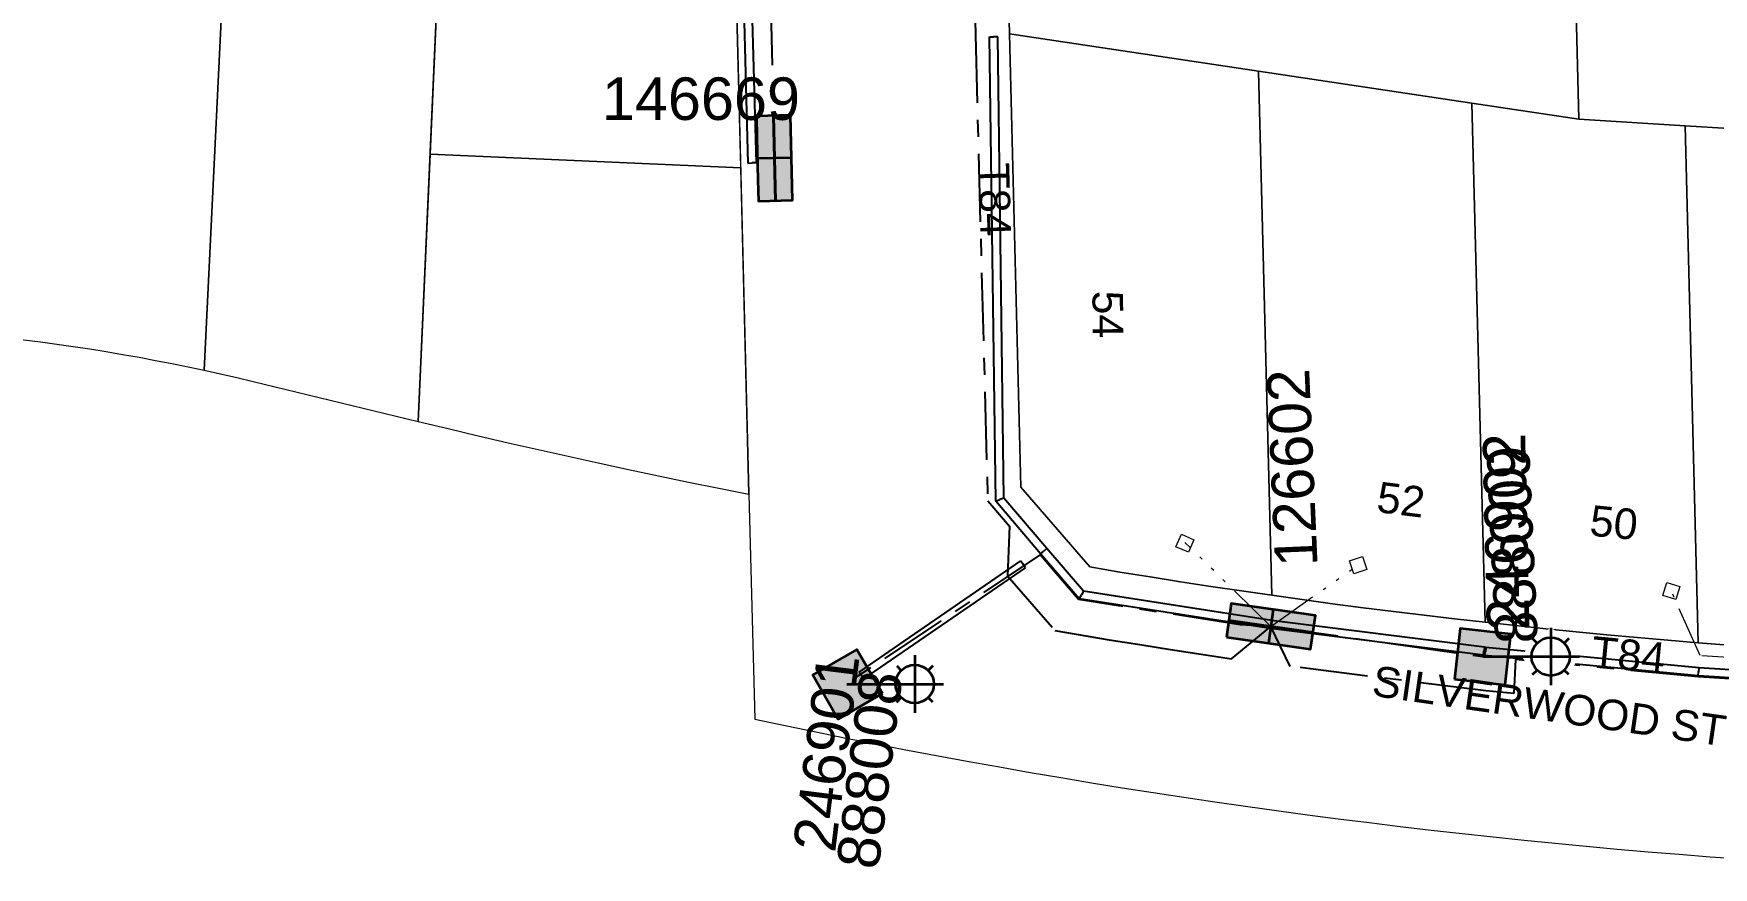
# Model space of a CAD drawing. Header units: metres. Extents: x 293418 to 294566, y 6233478 to 6234177.
# Drawn here: x 293777.7 to 293876.5, y 6233478.2 to 6233527.3 of the extents above; entities that cross this region are included whole.
import ezdxf
from ezdxf.enums import TextEntityAlignment as Align

# ---------------------------------------------------------------- set-up
doc = ezdxf.new("R2010")
doc.units = ezdxf.units.M
doc.linetypes.add('Cable Exist UG', pattern=[7, 4, -1, 1, -1])
doc.linetypes.add('PHANTOMX2', pattern=[6.6, 3, -0.75, 0.2, -0.75, 0.2, -0.75, 0.2, -0.75])
doc.layers.get('0').update_dxf_attribs({"color": 6})
for name, color, linetype, lineweight in [('_User_LV_Exist', 5, 'Continuous', 35), ('Cadastre Land Parcels_SP_EXT', 118, 'Continuous', 15), ('Cadastre Roads_SP_EXT', 218, 'Continuous', 15), ('Mains_LV_EXT', 163, 'Continuous', 25), ('Mains_LV_SL_EXT', 135, 'Continuous', 25), ('Services_SP_EXT', 42, 'PHANTOMX2', 20)]:
    doc.layers.add(name, color=color, linetype=linetype, lineweight=lineweight)
for name, color, linetype in [('Duct_SP_EXT', 30, 'Continuous'), ('Equip_SP_SL_EXT', 7, 'Continuous'), ('SupportsUG_SP_LV_EXT', 7, 'Continuous'), ('SupportsUG_SP_LV_SL_EXT', 7, 'Continuous')]:
    doc.layers.add(name, color=color, linetype=linetype)
doc.layers.add('Features_HIDE', color=1, linetype='Continuous', plot=False)
doc.styles.add('COLUMN_LABEL', font='arial.ttf', dxfattribs={"height": 2})
doc.styles.add('iecARIAL', font='arial.ttf', dxfattribs={"height": 2})
doc.styles.add('POLE_LABEL', font='arial.ttf', dxfattribs={"height": 2})
doc.styles.add('SL_LABEL', font='arial.ttf', dxfattribs={"height": 2})
doc.styles.get("Standard").update_dxf_attribs({"font": 'arial.ttf'})

# ---------------------------------------------------------------- blocks, each defined once
blk = doc.blocks.new('SL_LANTERN_EXT')
at = {"flags": 9}
for tag, p in [('LRATECODE', (-7.4, 0)), ('LOUTREACHVOCAB', (-7.2, 0)), ('LOUTREACH', (-7, 0)), ('LANTNUMBER', (-6.6, 0)), ('LNEW', (-6.4, 0)), ('LMASTVOCAB', (-6.2, 0)), ('LMAST', (-6, 0)), ('LLAMPVOCAB', (-5.8, 0)), ('LLAMP', (-5.6, 0)), ('LEXIST', (-5.4, 0)), ('LCHARGE3PERCENT', (-5.2, 0)), ('LCHARGE3', (-5, 0)), ('LCHARGE2PERCENT', (-4.8, 0)), ('LCHARGE2', (-4.6, 0)), ('LCHARGE1PERCENT', (-4.4, 0)), ('LCHARGE1', (-4.2, 0)), ('LCATEGORY', (-4, 0)), ('LBRACKETVOCAB', (-3.8, 0)), ('LBRACKET', (-3.6, 0)), ('LKINGHEIGHT', (-3.4, 0)), ('CREPLACE', (-3.2, 0)), ('CREMOVE', (-3, 0)), ('CNUMBER', (-2.8, 0)), ('CNEW', (-2.6, 0)), ('CEXIST', (-2.4, 0)), ('USAGE', (-2.2, 0)), ('STATE', (-2, 0)), ('OWNED_BY', (-1.8, 0)), ('ORIENTATION', (-1.6, 0)), ('OPERATING_VOLTAGE', (-1.4, 0)), ('NO_PHASES', (-1.2, 0)), ('LANTERN_TYPE', (-1, 0)), ('LANTERN_PURPOSE', (-0.8, 0)), ('CONTROL_TYPE', (-0.6, 0)), ('CONSTRUCTED_VOLTAGE', (-0.4, 0))]:
    blk.add_attdef(tag, text='', height=0.001, rotation=270, dxfattribs=at).set_placement(p, align=Align.MIDDLE_LEFT)
at = {"style": 'SL_LABEL', "flags": 9}
blk.add_attdef('STREET_CODE', text='', height=0.001, rotation=270, dxfattribs=at).set_placement((0.001, 0), align=Align.MIDDLE_LEFT)
at = {"flags": 1}
blk.add_attdef('Z', (0, 0), '', height=0.001, rotation=270, dxfattribs=at)
at = {"width": 0.9}
blk.add_attdef('LNUMBER', text='', height=1, dxfattribs=at).set_placement((7, -1), align=Align.MIDDLE_LEFT)
at = {"flags": 9}
for tag, p in [('LREMOVE', (0, -7.6)), ('LREPLACE', (0, -7.8)), ('LTYPE', (0, -8)), ('LTYPEVOCAB', (0, -8.2)), ('LEGEND', (0, -8.4)), ('SUBURB', (0, -8.6)), ('STREETNAME', (0, -8.8)), ('LOCATION', (0, -9)), ('NOTES', (0, -9.2)), ('MAINTAINED_BY', (0, -9.863))]:
    blk.add_attdef(tag, text='', height=0.001, dxfattribs=at).set_placement(p, align=Align.MIDDLE_LEFT)
blk.add_attdef('OPERATED_BY', (0, -9.607), '', height=0.001, dxfattribs=at)
at = {"layer": 'Features_HIDE', "width": 0.9}
blk.add_attdef('ASSET_NUM', text='', height=1, dxfattribs=at).set_placement((7, 1), align=Align.MIDDLE_LEFT)
blk.add_wipeout([(5.688, 0), (5.061, -1.061), (4, -1.688), (2.939, -1.061), (2.313, 0), (2.939, 1.061), (4, 1.687), (5.061, 1.061)])
for p, q in [((2.939, 1.061), (3.205, 0.795)), ((4, 1.687), (4, 0)), ((5.061, 1.061), (4.795, 0.795)), ((0, 0), (4, 0)), ((2.939, -1.061), (3.205, -0.795)), ((4, 0), (5.688, 0)), ((4, 0), (4, -1.688)), ((5.061, -1.061), (4.795, -0.795))]:
    blk.add_line(p, q)
blk.add_circle((4, 0), 1.125)
blk = doc.blocks.new('CCP_EXT')
at = {"flags": 9}
for tag, p in [('STATE', (0, -1.8)), ('USAGE', (0, -1.2)), ('LEGEND', (0, -1.4)), ('LIFE_SUPPORT', (0, -1.6)), ('NOTES', (0, -2))]:
    blk.add_attdef(tag, text='', height=0.2, dxfattribs=at).set_placement(p, align=Align.MIDDLE_LEFT)
blk.add_wipeout([(0, 0.566), (0.566, 0), (0, -0.566), (-0.566, 0)])
blk.add_lwpolyline([(-0.566, 0), (0, 0.566), (0.566, 0), (0, -0.566), (-0.566, 0)])
at = {"flags": 1}
blk.add_attdef('Z', (0, 0), '', height=0.2, dxfattribs=at)
at = {"flags": 9}
for tag, p in [('CCP_TYPE', (0, 0)), ('OPERATING_VOLTAGE', (0, -0.6)), ('ORIENTATION', (0, -0.8)), ('OWNED_BY', (0, -1)), ('CONSTRUCTED_VOLTAGE', (0, -0.2)), ('NO_PHASES', (0, -0.4))]:
    blk.add_attdef(tag, text='', height=0.2, dxfattribs=at).set_placement(p, align=Align.MIDDLE_LEFT)
blk = doc.blocks.new('PILLAR_EXT')
blk.add_hatch(color=256).paths.add_polyline_path([(-2.5, 1), (-2.5, -1), (2.5, -1), (2.5, 1)])
for p, q in [((0, 1), (0, -1)), ((-2.5, 0), (2.5, 0))]:
    blk.add_line(p, q)
at = {"ltscale": 10}
blk.add_line((2.5, 0), (-2.5, 0), dxfattribs=at)
blk.add_lwpolyline([(-2.5, -1), (-1.25, -1), (1.25, -1), (2.5, -1), (2.5, 1), (-2.5, 1)], close=True)
at = {"width": 0.9, "flags": 8}
blk.add_attdef('ASSET_NUM', text='', height=2, rotation=90, dxfattribs=at).set_placement((-2, 4), align=Align.MIDDLE_LEFT)
for tag, p, flags in [('OWNED_BY', (0, -0.2), 9), ('STATE', (0, -0.4), 9), ('SUPPORT_TYPE', (0, -0.6), 9), ('USAGE', (0, -0.8), 9), ('LEGEND', (0, -1), 9), ('STREETNAME', (0, -1.8), 9), ('SUBURB', (0, -2), 1), ('LOCATION', (0, -1.2), 9), ('NOTES', (0, -1.4), 9), ('PARENT', (0, -1.6), 9)]:
    blk.add_attdef(tag, p, '', height=0.2, dxfattribs=dict(flags=flags))
blk = doc.blocks.new('COLUMN_EXT')
blk.add_hatch(color=256).paths.add_polyline_path([(1.5, -1.5), (1.5, 1.5), (-1.5, 1.5), (-1.5, -1.5)])
blk.add_lwpolyline([(1.5, 1.5), (-1.5, 1.5), (-1.5, -1.5), (1.5, -1.5)], close=True)
at = {"flags": 9}
for tag, p in [('NOTES', (-1.813, 2)), ('STREETNAME', (-1.813, 1.6)), ('LOCATION', (-1.813, 1.4)), ('SUBURB', (-1.813, 1.8)), ('LEGEND', (-1.813, 1.2)), ('USAGE', (-1.813, 1)), ('COLUMN_TYPE', (-1.813, 0.4)), ('OWNED_BY', (-1.813, 0.6)), ('STATE', (-1.813, 0.8))]:
    blk.add_attdef(tag, text='', height=0.2, rotation=180, dxfattribs=at).set_placement(p, align=Align.MIDDLE_LEFT)
at = {"flags": 1}
blk.add_attdef('Z', (-1.813, 2.351), '', height=0.2, rotation=180, dxfattribs=at)
at = {"flags": 9}
for tag, style, p in [('STRUCTURE_PLANT_NUMBER', 'POLE_LABEL', (-1.813, -0.031)), ('STREET_CODE', 'COLUMN_LABEL', (-1.813, 0.2))]:
    blk.add_attdef(tag, text='', height=0.2, rotation=180, dxfattribs=dict(at, style=style)).set_placement(p, align=Align.MIDDLE_LEFT)
at = {"style": 'COLUMN_LABEL', "width": 0.9, "flags": 8}
blk.add_attdef('ASSET_NUM', text='', height=2, rotation=270, dxfattribs=at).set_placement((2, -4), align=Align.MIDDLE_LEFT)

msp = doc.modelspace()

# ---------------------------------------------------------------- linework, layer by layer
at = {"layer": 'Cadastre Land Parcels_SP_EXT', "linetype": 'Continuous'}
for points in [[(293868.182, 6233537.987), (293868.075, 6233542.191), (293834.742, 6233541.35), (293834.939, 6233533.513), (293835.096, 6233527.252), (293849.741, 6233525.052), (293862.296, 6233523.165), (293868.581, 6233522.22), (293868.182, 6233537.987)], [(293789.266, 6233538.99), (293776.78, 6233539.63), (293775.181, 6233509.483), (293776.154, 6233509.375), (293777.126, 6233509.259), (293778.098, 6233509.135), (293779.068, 6233509.003), (293780.037, 6233508.862), (293781.005, 6233508.714), (293781.972, 6233508.559), (293782.937, 6233508.395), (293783.901, 6233508.223), (293784.864, 6233508.043), (293785.825, 6233507.856), (293786.784, 6233507.661), (293787.743, 6233507.459), (293789.266, 6233538.99)], [(293801.836, 6233538.346), (293789.266, 6233538.99), (293787.743, 6233507.459), (293788.699, 6233507.248), (293789.653, 6233507.029), (293790.606, 6233506.803), (293800.328, 6233504.451), (293801.836, 6233538.346)], [(293819.1, 6233526.848), (293818.942, 6233533.122), (293814.481, 6233537.699), (293801.836, 6233538.346), (293801.027, 6233520.176), (293819.29, 6233519.366), (293819.1, 6233526.848)], [(293901.515, 6233538.83), (293868.182, 6233537.987), (293868.581, 6233522.22), (293874.834, 6233521.841), (293887.358, 6233521.082), (293901.987, 6233520.195), (293901.515, 6233538.83)], [(293849.741, 6233525.052), (293835.096, 6233527.252), (293835.77, 6233500.579), (293839.814, 6233495.893), (293841.595, 6233495.595), (293843.378, 6233495.306), (293845.162, 6233495.023), (293846.947, 6233494.75), (293848.734, 6233494.484), (293850.521, 6233494.225), (293849.741, 6233525.052)], [(293862.296, 6233523.165), (293849.741, 6233525.052), (293850.521, 6233494.225), (293852.31, 6233493.975), (293854.1, 6233493.732), (293855.892, 6233493.498), (293857.684, 6233493.27), (293859.478, 6233493.051), (293861.273, 6233492.84), (293863.068, 6233492.637), (293862.296, 6233523.165)], [(293874.834, 6233521.841), (293868.581, 6233522.22), (293862.296, 6233523.165), (293863.068, 6233492.637), (293864.856, 6233492.442), (293866.646, 6233492.256), (293868.435, 6233492.078), (293870.226, 6233491.907), (293872.018, 6233491.743), (293873.81, 6233491.588), (293875.603, 6233491.44), (293874.834, 6233521.841)], [(293887.358, 6233521.082), (293874.834, 6233521.841), (293875.603, 6233491.44), (293877.391, 6233491.302), (293879.179, 6233491.171), (293880.968, 6233491.048), (293882.757, 6233490.933), (293884.547, 6233490.826), (293886.338, 6233490.725), (293888.128, 6233490.634), (293887.358, 6233521.082)], [(293819.29, 6233519.366), (293801.027, 6233520.176), (293800.328, 6233504.451), (293802.089, 6233504.028), (293803.85, 6233503.612), (293805.614, 6233503.203), (293807.379, 6233502.801), (293809.146, 6233502.405), (293810.914, 6233502.016), (293812.684, 6233501.634), (293814.454, 6233501.258), (293816.227, 6233500.888), (293818.001, 6233500.526), (293819.776, 6233500.17), (293819.29, 6233519.366)]]:
    msp.add_lwpolyline(points, close=True, dxfattribs=at)
at = {"layer": 'Duct_SP_EXT'}
for p, q in [((293819.385, 6233532.043), (293819.716, 6233519.651)), ((293819.865, 6233532.056), (293820.196, 6233519.664)), ((293833.925, 6233527.073), (293834.165, 6233527.077)), ((293834.289, 6233499.763), (293833.925, 6233527.073)), ((293834.405, 6233527.08), (293834.165, 6233527.077)), ((293834.767, 6233499.942), (293834.405, 6233527.08)), ((293819.716, 6233519.651), (293819.956, 6233519.658)), ((293820.196, 6233519.664), (293819.956, 6233519.658)), ((293834.289, 6233499.763), (293834.528, 6233499.852)), ((293836.927, 6233496.673), (293834.289, 6233499.763)), ((293834.767, 6233499.942), (293834.528, 6233499.852)), ((293837.292, 6233496.985), (293834.767, 6233499.942)), ((293836.927, 6233496.673), (293837.109, 6233496.829)), ((293836.927, 6233496.672), (293837.109, 6233496.829)), ((293839.2, 6233494.023), (293836.927, 6233496.672)), ((293837.292, 6233496.985), (293837.109, 6233496.829)), ((293837.291, 6233496.985), (293837.109, 6233496.829)), ((293839.449, 6233494.47), (293837.291, 6233496.985)), ((293826.252, 6233489.708), (293835.766, 6233496.247)), ((293826.524, 6233489.313), (293836.038, 6233495.851)), ((293835.766, 6233496.247), (293835.902, 6233496.049)), ((293836.038, 6233495.851), (293835.902, 6233496.049)), ((293839.2, 6233494.023), (293839.324, 6233494.247)), ((293850.45, 6233492.278), (293839.2, 6233494.023)), ((293839.449, 6233494.47), (293839.324, 6233494.247)), ((293850.524, 6233492.752), (293839.449, 6233494.47)), ((293850.517, 6233492.753), (293850.487, 6233492.515)), ((293850.524, 6233492.752), (293850.487, 6233492.515)), ((293863.033, 6233491.172), (293850.517, 6233492.753)), ((293850.45, 6233492.278), (293850.487, 6233492.515)), ((293850.457, 6233492.277), (293850.487, 6233492.515)), ((293862.973, 6233490.696), (293850.457, 6233492.277)), ((293862.972, 6233490.696), (293863.003, 6233490.934)), ((293862.973, 6233490.696), (293863.003, 6233490.934)), ((293863.035, 6233491.172), (293863.003, 6233490.934)), ((293863.033, 6233491.172), (293863.003, 6233490.934)), ((293863.116, 6233491.161), (293863.035, 6233491.172)), ((293863.061, 6233490.684), (293863.088, 6233490.923)), ((293863.116, 6233491.161), (293863.088, 6233490.923)), ((293875.635, 6233489.968), (293863.116, 6233491.161)), ((293863.061, 6233490.684), (293862.972, 6233490.696)), ((293875.597, 6233489.49), (293863.061, 6233490.684)), ((293875.597, 6233489.49), (293875.616, 6233489.729)), ((293875.635, 6233489.968), (293875.616, 6233489.729)), ((293888.085, 6233489.168), (293875.635, 6233489.968)), ((293826.252, 6233489.708), (293826.388, 6233489.511)), ((293826.524, 6233489.313), (293826.388, 6233489.511)), ((293888.054, 6233488.689), (293875.597, 6233489.49))]:
    msp.add_line(p, q, dxfattribs=at)
at = {"layer": 'Mains_LV_EXT', "linetype": 'Cable Exist UG'}
for points in [[(293789.736, 6233540.968), (293785.334, 6233541.194), (293785.393, 6233543.194), (293794.939, 6233542.662), (293796.942, 6233544.573), (293814.276, 6233543.717), (293822.901, 6233534.791), (293822.984, 6233531.472), (293821.036, 6233529.401), (293821.277, 6233519.866)], [(293888.005, 6233488.734), (293885.734, 6233488.778), (293885.734, 6233488.778), (293875.619, 6233489.428), (293864.864, 6233490.452), (293864.763, 6233488.445), (293864.763, 6233488.445), (293863.107, 6233488.602), (293851.612, 6233490.047), (293850.472, 6233492.398)]]:
    msp.add_lwpolyline(points, dxfattribs=at)
at = {"layer": 'Mains_LV_SL_EXT', "linetype": 'Cable Exist UG'}
msp.add_lwpolyline([(293850.472, 6233492.398), (293862.929, 6233490.622)], dxfattribs=at)

# ---------------------------------------------------------------- block references
at = {"layer": '_User_LV_Exist'}
ref = msp.add_blockref('PILLAR_EXT', (293821.276, 6233519.934), dxfattribs=dict(at, rotation=271.3048318688989))
ref.add_attrib('ASSET_NUM', '146669', dxfattribs={"layer": '0', "height": 2.5, "style": 'iecARIAL'}).set_placement((293822.776, 6233523.434), align=Align.MIDDLE_RIGHT)
ref = msp.add_blockref('PILLAR_EXT', (293850.472, 6233492.398), dxfattribs=dict(at, rotation=351.8735605802751))
ref.add_attrib('ASSET_NUM', '126602', dxfattribs={"layer": '0', "height": 2.5, "rotation": 92.46869, "style": 'iecARIAL'}).set_placement((293851.972, 6233495.898), align=Align.MIDDLE_LEFT)
at = {"layer": 'SupportsUG_SP_LV_EXT'}
ref = msp.add_blockref('PILLAR_EXT', (293821.276, 6233519.934), dxfattribs=dict(at, rotation=271.3048318688989))
ref.add_attrib('ASSET_NUM', '146669', dxfattribs={"layer": '0', "height": 2.5, "style": 'iecARIAL'}).set_placement((293822.776, 6233523.434), align=Align.MIDDLE_RIGHT)
ref = msp.add_blockref('PILLAR_EXT', (293850.472, 6233492.398), dxfattribs=dict(at, rotation=351.8735605802751))
ref.add_attrib('ASSET_NUM', '126602', dxfattribs={"layer": '0', "height": 2.5, "rotation": 92.46869, "style": 'iecARIAL'}).set_placement((293851.972, 6233495.898), align=Align.MIDDLE_LEFT)

# ---------------------------------------------------------------- texts
at = {"layer": 'Cadastre Roads_SP_EXT'}
msp.add_text('SILVERWOOD ST', height=1.8, rotation=351.79765, dxfattribs=at).set_placement((293856.349, 6233488.329))
at = {"layer": 'Features_HIDE'}
for s, rotation, p in [('54', 270.51385, (293839.975, 6233512.139)), ('52', 352.77928, (293856.625, 6233499.135)), ('50', 354.34052, (293869.167, 6233497.746))]:
    msp.add_text(s, height=1.8, rotation=rotation, dxfattribs=at).set_placement(p)
at = {"layer": 'Mains_LV_EXT'}
for rotation, p in [(271.65432, (293833.277, 6233519.635)), (354.55263, (293869.263, 6233490.039))]:
    msp.add_text('T84', height=1.8, rotation=rotation, dxfattribs=at).set_placement(p)

# ---------------------------------------------------------------- next in the draw order: block references
at = {"layer": 'Services_SP_EXT'}
for p, rotation in [((293845.413, 6233497.285), 291.219082533963), ((293855.609, 6233496.004), 243.4738022984618), ((293874.018, 6233494.479), 297.6600362694995)]:
    msp.add_blockref('CCP_EXT', p, dxfattribs=dict(at, rotation=rotation))

# ---------------------------------------------------------------- next in the draw order: linework, layer by layer
at = {"layer": 'Cadastre Roads_SP_EXT', "linetype": 'Continuous'}
for points in [[(293877.391, 6233491.302), (293875.603, 6233491.44), (293873.81, 6233491.588), (293872.018, 6233491.743), (293870.226, 6233491.907), (293868.435, 6233492.078), (293866.646, 6233492.256), (293864.856, 6233492.442), (293863.068, 6233492.637), (293861.273, 6233492.84), (293859.478, 6233493.051), (293857.684, 6233493.27), (293855.892, 6233493.498), (293854.1, 6233493.732), (293852.31, 6233493.975), (293850.521, 6233494.225), (293848.734, 6233494.484), (293846.947, 6233494.75), (293845.162, 6233495.023), (293843.378, 6233495.306), (293841.595, 6233495.595), (293839.814, 6233495.893), (293835.77, 6233500.579), (293835.096, 6233527.252), (293834.939, 6233533.513)], [(293818.942, 6233533.122), (293819.1, 6233526.848), (293819.776, 6233500.17), (293820.111, 6233486.938), (293821.905, 6233486.56), (293823.7, 6233486.189), (293825.497, 6233485.825), (293827.294, 6233485.471), (293829.094, 6233485.123), (293830.896, 6233484.783), (293832.699, 6233484.452), (293834.503, 6233484.128), (293836.309, 6233483.812), (293838.116, 6233483.504), (293839.924, 6233483.204), (293841.734, 6233482.911), (293843.545, 6233482.626), (293845.357, 6233482.35), (293847.17, 6233482.081), (293848.985, 6233481.82), (293850.8, 6233481.566), (293852.617, 6233481.321), (293854.434, 6233481.083), (293856.253, 6233480.855), (293858.073, 6233480.633), (293859.894, 6233480.419), (293861.715, 6233480.213), (293863.538, 6233480.016), (293865.361, 6233479.825), (293867.185, 6233479.643), (293869.009, 6233479.469), (293870.835, 6233479.303), (293872.662, 6233479.145), (293874.489, 6233478.994), (293876.316, 6233478.851), (293878.144, 6233478.717)]]:
    msp.add_lwpolyline(points, dxfattribs=at)
at = {"layer": 'Mains_LV_EXT', "linetype": 'Cable Exist UG'}
msp.add_lwpolyline([(293832.676, 6233554.042), (293833.09, 6233527.194), (293833.09, 6233527.194), (293833.815, 6233499.787), (293835.108, 6233498.289), (293834.986, 6233495.371), (293834.986, 6233495.371), (293837.769, 6233492.148), (293840.969, 6233491.615), (293842.769, 6233491.323), (293844.566, 6233491.04), (293846.367, 6233490.764), (293848.161, 6233490.498), (293850.472, 6233492.398)], dxfattribs=at)
at = {"layer": 'Mains_LV_SL_EXT', "linetype": 'Cable Exist UG'}
msp.add_lwpolyline([(293850.472, 6233492.398), (293848.673, 6233492.497), (293848.673, 6233492.497), (293839.154, 6233493.97), (293836.909, 6233496.6), (293825.494, 6233489.012)], dxfattribs=at)
at = {"layer": 'Services_SP_EXT'}
for points in [[(293850.472, 6233492.398), (293845.413, 6233497.338)], [(293850.472, 6233492.398), (293855.662, 6233496.057)], [(293888.005, 6233488.734), (293885.405, 6233490.057), (293875.717, 6233490.682), (293874.018, 6233494.479)]]:
    msp.add_lwpolyline(points, dxfattribs=at)

# ---------------------------------------------------------------- next in the draw order: block references
at = {"layer": 'Equip_SP_SL_EXT'}
ref = msp.add_blockref('SL_LANTERN_EXT', (293862.929, 6233490.622), dxfattribs=at)
ref.add_attrib('ASSET_NUM', '246902', dxfattribs={"layer": '0', "height": 2.5, "rotation": 91.25435, "style": 'iecARIAL'}).set_placement((293864.429, 6233492.122), align=Align.MIDDLE_LEFT)
ref = msp.add_blockref('SL_LANTERN_EXT', (293825.525, 6233489.009), dxfattribs=at)
ref.add_attrib('ASSET_NUM', '246901', dxfattribs={"layer": '0', "height": 2.5, "rotation": 82.88257, "style": 'iecARIAL'}).set_placement((293827.025, 6233490.509), align=Align.BOTTOM_RIGHT)

# ---------------------------------------------------------------- next in the draw order: block references
at = {"layer": 'SupportsUG_SP_LV_SL_EXT'}
ref = msp.add_blockref('COLUMN_EXT', (293862.929, 6233490.622), dxfattribs=dict(at, rotation=173.6727895158377))
ref.add_attrib('ASSET_NUM', '888009', dxfattribs={"layer": '0', "height": 2.5, "rotation": 92.57342, "style": 'COLUMN_LABEL'}).set_placement((293864.929, 6233491.372), align=Align.MIDDLE_LEFT)
ref = msp.add_blockref('COLUMN_EXT', (293825.578, 6233488.998), dxfattribs=dict(at, rotation=299.9385927760068))
ref.add_attrib('ASSET_NUM', '888008', dxfattribs={"layer": '0', "height": 2.5, "rotation": 82.94896, "style": 'COLUMN_LABEL'}).set_placement((293827.578, 6233489.748), align=Align.MIDDLE_RIGHT)

# ---------------------------------------------------------------- next in the draw order: block references
at = {"layer": '_User_LV_Exist'}
ref = msp.add_blockref('SL_LANTERN_EXT', (293862.929, 6233490.622), dxfattribs=at)
ref.add_attrib('ASSET_NUM', '246902', dxfattribs={"layer": '0', "height": 2.5, "rotation": 91.25435, "style": 'iecARIAL'}).set_placement((293864.429, 6233492.122), align=Align.MIDDLE_LEFT)
ref = msp.add_blockref('SL_LANTERN_EXT', (293825.525, 6233489.009), dxfattribs=at)
ref.add_attrib('ASSET_NUM', '246901', dxfattribs={"layer": '0', "height": 2.5, "rotation": 82.88257, "style": 'iecARIAL'}).set_placement((293827.025, 6233490.509), align=Align.BOTTOM_RIGHT)

# ---------------------------------------------------------------- next in the draw order: block references
ref = msp.add_blockref('COLUMN_EXT', (293862.929, 6233490.622), dxfattribs=dict(at, rotation=173.6727895158377))
ref.add_attrib('ASSET_NUM', '888009', dxfattribs={"layer": '0', "height": 2.5, "rotation": 92.57342, "style": 'COLUMN_LABEL'}).set_placement((293864.929, 6233491.372), align=Align.MIDDLE_LEFT)
ref = msp.add_blockref('COLUMN_EXT', (293825.578, 6233488.998), dxfattribs=dict(at, rotation=299.9385927760068))
ref.add_attrib('ASSET_NUM', '888008', dxfattribs={"layer": '0', "height": 2.5, "rotation": 82.94896, "style": 'COLUMN_LABEL'}).set_placement((293827.578, 6233489.748), align=Align.MIDDLE_RIGHT)

doc.saveas('drawing.dxf')
